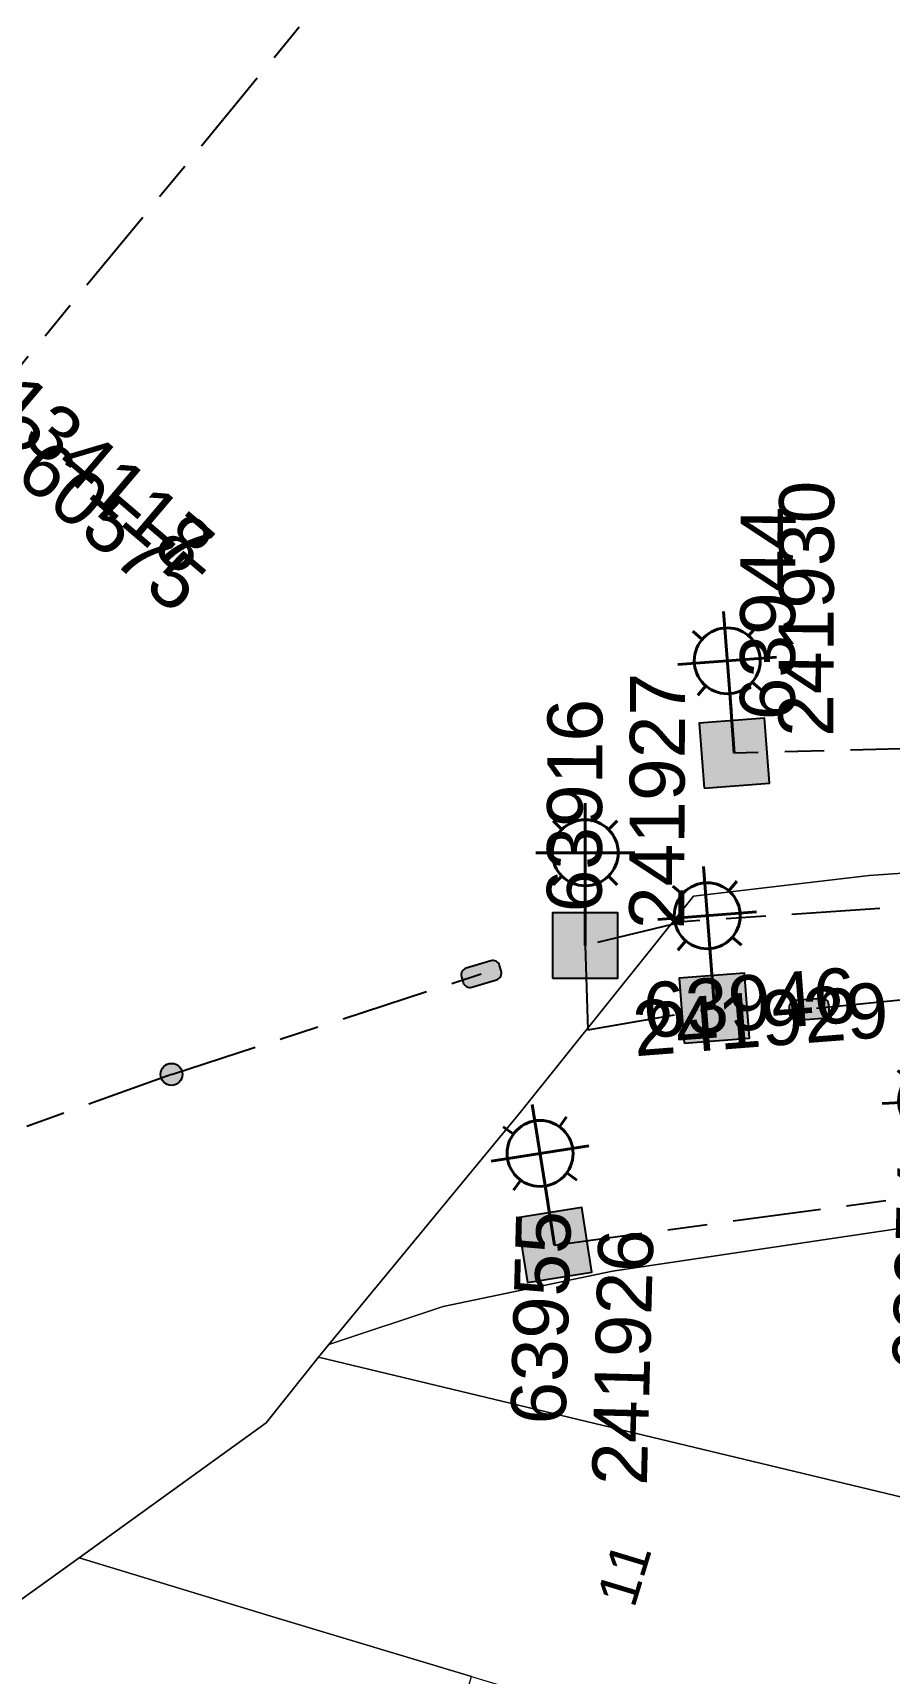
# Model space of a CAD drawing. Header units: metres. Extents: x 309980 to 311407, y 6249141 to 6251386.
# Drawn here: x 310883.4 to 310922.3, y 6249921.7 to 6249996.3 of the extents above; entities that cross this region are included whole.
import ezdxf
from ezdxf.enums import TextEntityAlignment as Align

# ---------------------------------------------------------------- set-up
doc = ezdxf.new("R2010")
doc.units = ezdxf.units.M
doc.linetypes.add('Cable Exist UG', pattern=[8.2, 4, -1.2, 1.8, -1.2])
doc.layers.get('0').update_dxf_attribs({"color": 6})
for name, color, linetype, lineweight in [('Cadastre Buildings_SP_EXT', 9, 'Continuous', 5), ('Cadastre Land Parcels_SP_EXT', 9, 'Continuous', 5), ('Cadastre Roads_SP_EXT', 9, 'Continuous', 5)]:
    doc.layers.add(name, color=color, linetype=linetype, lineweight=lineweight)
for name, color, linetype in [('Equip_SL_EXT', 7, 'Continuous'), ('Equip_SP_SL_EXT', 7, 'Continuous'), ('Mains_SL_EXT', 7, 'Continuous'), ('SupportsUG_SP_LV_SL_EXT', 7, 'Continuous')]:
    doc.layers.add(name, color=color, linetype=linetype)
doc.styles.add('COLUMN_LABEL', font='arial.ttf')
doc.styles.add('iecARIAL', font='arial.ttf', dxfattribs={"height": 2})
doc.styles.add('POLE_LABEL', font='arial.ttf')
doc.styles.get("Standard").update_dxf_attribs({"font": 'arial.ttf'})

# ---------------------------------------------------------------- blocks, each defined once
blk = doc.blocks.new('COLUMN_EXT')
blk.add_hatch(color=256).paths.add_polyline_path([(-1.485, 1.485), (-1.485, -1.485), (1.485, -1.485), (1.485, 1.485)])
blk.add_lwpolyline([(-1.485, -1.485), (1.485, -1.485), (1.485, 1.485), (-1.485, 1.485)], close=True)
for tag, height, style, flags, p in [('ASSET_NUM', 2.5, 'COLUMN_LABEL', 8, (2, 2)), ('STRUCTURE_PLANT_NUMBER', 0.2, 'POLE_LABEL', 9, (1.813, 0.031)), ('STREET_CODE', 0.2, 'COLUMN_LABEL', 9, (1.813, -0.2))]:
    blk.add_attdef(tag, text='', height=height, dxfattribs=dict(style=style, flags=flags)).set_placement(p, align=Align.MIDDLE_LEFT)
at = {"flags": 9}
for tag, p in [('OWNED_BY', (1.813, -0.6)), ('STATE', (1.813, -0.8)), ('COLUMN_TYPE', (1.813, -0.4)), ('USAGE', (1.813, -1)), ('LEGEND', (1.813, -1.2)), ('LOCATION', (1.813, -1.4)), ('STREETNAME', (1.813, -1.6)), ('SUBURB', (1.813, -1.8)), ('NOTES', (1.813, -2))]:
    blk.add_attdef(tag, text='', height=0.2, dxfattribs=at).set_placement(p, align=Align.MIDDLE_LEFT)
at = {"flags": 1}
blk.add_attdef('Z', (1.813, -2.351), '', height=0.2, dxfattribs=at)
blk = doc.blocks.new('SL_LANTERN_EXT')
at = {"lineweight": 40}
for p, q in [((0, 1.968), (0, 6.468)), ((-1.459, 5.676), (-1.061, 5.278)), ((1.458, 5.676), (1.06, 5.278)), ((-2.25, 4.218), (2.25, 4.218)), ((-1.459, 2.759), (-1.061, 3.157)), ((1.458, 2.759), (1.06, 3.157)), ((0, 0), (0, 2.721))]:
    blk.add_line(p, q, dxfattribs=at)
blk.add_circle((0, 4.218), 1.5, dxfattribs=at)
at = {"style": 'iecARIAL', "flags": 8}
blk.add_attdef('ASSET_NUM', (1.5, 1.5), '', height=2.5, dxfattribs=at)
for tag, p, height, flags in [('CONSTRUCTED_VOLTAGE', (0.981, -0.653), 0.2, 9), ('CONTROL_TYPE', (0.981, -0.853), 0.2, 9), ('OPERATING_VOLTAGE', (0.981, -1.653), 0.2, 9), ('LANTERN_PURPOSE', (0.981, -1.053), 0.2, 9), ('LANTERN_TYPE', (0.981, -1.253), 0.2, 9), ('NO_PHASES', (0.981, -1.453), 0.2, 9), ('LNUMBER', (2.181, -3.253), 2.5, 8), ('ORIENTATION', (0.981, -1.853), 0.2, 9), ('OWNED_BY', (0.981, -2.053), 0.2, 9), ('STATE', (0.981, -2.253), 0.2, 9), ('CEXIST', (0.981, -2.653), 0.2, 9), ('CNEW', (0.981, -2.853), 0.2, 9), ('CNUMBER', (0.981, -3.053), 0.2, 9), ('USAGE', (0.981, -2.453), 0.2, 9), ('CREMOVE', (0.981, -3.253), 0.2, 9), ('CREPLACE', (0.981, -3.453), 0.2, 9), ('LKINGHEIGHT', (0.981, -3.653), 0.2, 9), ('LBRACKET', (0.981, -3.853), 0.2, 9), ('LBRACKETVOCAB', (0.981, -4.053), 0.2, 9), ('LCATEGORY', (0.981, -4.253), 0.2, 9), ('LCHARGE1', (0.981, -4.453), 0.2, 9), ('LCHARGE1PERCENT', (0.981, -4.653), 0.2, 9), ('LCHARGE2', (0.981, -4.853), 0.2, 9), ('LCHARGE2PERCENT', (0.981, -5.053), 0.2, 9), ('LCHARGE3', (0.981, -5.253), 0.2, 9), ('LCHARGE3PERCENT', (0.981, -5.453), 0.2, 9), ('LEXIST', (0.981, -5.653), 0.2, 9), ('LLAMP', (0.981, -5.853), 0.2, 9), ('LLAMPVOCAB', (0.981, -6.053), 0.2, 9), ('LMAST', (0.981, -6.253), 0.2, 9), ('LMASTVOCAB', (0.981, -6.453), 0.2, 9), ('LNEW', (0.981, -6.653), 0.2, 9), ('LANTNUMBER', (0.981, -6.853), 0.2, 9), ('LOUTREACH', (0.981, -7.253), 0.2, 9), ('LOUTREACHVOCAB', (0.981, -7.453), 0.2, 9), ('LRATECODE', (0.981, -7.653), 0.2, 9), ('LREMOVE', (0.981, -7.853), 0.2, 9), ('LREPLACE', (0.981, -8.053), 0.2, 9), ('LTYPE', (0.981, -8.253), 0.2, 9), ('LTYPEVOCAB', (0.981, -8.453), 0.2, 9), ('LEGEND', (0.981, -8.653), 0.2, 9), ('LOCATION', (0.981, -8.853), 0.2, 9), ('NOTES', (0.981, -9.053), 0.2, 9), ('STREETNAME', (0.981, -9.253), 0.2, 9), ('SUBURB', (0.981, -9.453), 0.2, 1)]:
    blk.add_attdef(tag, p, '', height=height, dxfattribs=dict(flags=flags))
blk = doc.blocks.new('SL_STJ_EXT')
h = blk.add_hatch(color=256)
edge = h.paths.add_edge_path()
edge.add_ellipse((-0.586, 0.131), major_axis=(0.226, 0.226), ratio=1, start_angle=44.99996, end_angle=135)
edge.add_line((-0.906, 0.131), (-0.906, -0.131))
edge.add_ellipse((-0.586, -0.131), major_axis=(0.226, 0.226), ratio=1, start_angle=134.99996, end_angle=225)
edge.add_line((-0.586, -0.451), (0.586, -0.451))
edge.add_ellipse((0.586, -0.131), major_axis=(-0.226, 0.226), ratio=1, start_angle=134.99996, end_angle=225)
edge.add_line((0.906, -0.131), (0.906, 0.131))
edge.add_ellipse((0.586, 0.131), major_axis=(-0.226, 0.226), ratio=1, start_angle=224.99996, end_angle=315)
edge.add_line((0.586, 0.451), (-0.586, 0.451))
blk.add_lwpolyline([(-0.906, 0.131), (-0.906, -0.131, 0.414214), (-0.586, -0.451), (0.586, -0.451, 0.414214), (0.906, -0.131), (0.906, 0.131, 0.414214), (0.586, 0.451), (-0.586, 0.451, 0.414214)], format="xyb", close=True)
at = {"flags": 1}
blk.add_attdef('Z', (0, 0), '', height=0.2, dxfattribs=at)
at = {"flags": 9}
for tag, p in [('ORIENTATION', (0, 0)), ('USAGE', (0, -0.2)), ('LEGEND', (0, -0.4)), ('NOTES', (0, -0.6))]:
    blk.add_attdef(tag, text='', height=0.2, dxfattribs=at).set_placement(p, align=Align.MIDDLE_LEFT)
blk = doc.blocks.new('CONNECTOR_NODE_EXT')
h = blk.add_hatch(color=256)
edge = h.paths.add_edge_path()
edge.add_arc((0, 0), 0.5, 0, 360)
blk.add_circle((0, 0), 0.5)
at = {"flags": 1}
blk.add_attdef('Z', (0, 0), '', height=0.2, dxfattribs=at)
at = {"flags": 9}
for tag, p in [('CONNECTOR_TYPE', (0, 0)), ('OPERATING_VOLTAGE', (0, -0.6)), ('ORIENTATION', (0, -0.8)), ('CONSTRUCTED_VOLTAGE', (0, -0.2)), ('NO_PHASES', (0, -0.4)), ('SUBTYPE', (0, -1)), ('USAGE', (0, -1.2)), ('NOTES', (0, -1.4))]:
    blk.add_attdef(tag, text='', height=0.2, dxfattribs=at).set_placement(p, align=Align.MIDDLE_LEFT)

msp = doc.modelspace()

# ---------------------------------------------------------------- linework, layer by layer
at = {"layer": 'Cadastre Buildings_SP_EXT', "linetype": 'Continuous'}
msp.add_lwpolyline([(310903.329, 6249921.505), (310894.396, 6249924.188), (310885.474, 6249926.91), (310878.437, 6249921.854), (310849.292, 6249880.867), (310883.797, 6249856.747), (310885.949, 6249863.872), (310890.238, 6249878.098), (310894.527, 6249892.319), (310898.928, 6249906.912), (310903.329, 6249921.505)], close=True, dxfattribs=at)
at = {"layer": 'Cadastre Land Parcels_SP_EXT', "linetype": 'Continuous'}
msp.add_lwpolyline([(310878.437, 6249921.854), (310885.474, 6249926.91), (310893.991, 6249933.049), (310896.361, 6249936.035), (310896.837, 6249936.603), (310905.543, 6249947.169), (310913.426, 6249957.008), (310921.419, 6249957.95), (310928.114, 6249958.411), (310934.819, 6249958.558), (310934.665, 6249971.063), (310926.206, 6249971.526), (310930.018, 6249976.839), (310938.028, 6249985.88), (310948.458, 6249997.571), (310949.211, 6249998.384), (310966.937, 6250017.531), (310968.346, 6250018.662), (311039.196, 6250076.219)], dxfattribs=at)
for points in [[(310958.486, 6249940.713), (310946.387, 6249942.004), (310936.391, 6249942.477), (310929.691, 6249942.378), (310922.997, 6249941.923), (310909.739, 6249939.95), (310902.043, 6249938.333), (310896.837, 6249936.603), (310896.361, 6249936.035), (310952.972, 6249922.451), (310957.379, 6249937.051), (310958.486, 6249940.713)], [(310952.972, 6249922.451), (310896.361, 6249936.035), (310893.991, 6249933.049), (310885.474, 6249926.91), (310894.396, 6249924.188), (310903.329, 6249921.505), (310948.55, 6249907.852), (310952.972, 6249922.451)]]:
    msp.add_lwpolyline(points, close=True, dxfattribs=at)
at = {"layer": 'Cadastre Roads_SP_EXT', "linetype": 'Continuous'}
msp.add_lwpolyline([(310934.819, 6249958.558), (310928.114, 6249958.411), (310921.419, 6249957.95), (310913.426, 6249957.008), (310905.543, 6249947.169), (310896.837, 6249936.603), (310902.043, 6249938.333), (310909.739, 6249939.95), (310922.997, 6249941.923), (310929.691, 6249942.378), (310936.391, 6249942.477), (310946.387, 6249942.004), (310958.486, 6249940.713), (310960.612, 6249948.58), (310962.812, 6249956.72), (310951.214, 6249957.654), (310947.127, 6249958.055), (310937.313, 6249958.501), (310934.819, 6249958.558)], close=True, dxfattribs=at)
at = {"layer": 'Mains_SL_EXT', "linetype": 'Cable Exist UG'}
for points in [[(310880.624, 6249978.474), (310904.366, 6250007.345)], [(310949.16, 6249964.427), (310915.281, 6249963.504)], [(310945.662, 6249956.151), (310941.409, 6249956.936), (310930.077, 6249956.986), (310912.947, 6249955.84), (310908.498, 6249954.76)], [(310908.498, 6249954.76), (310908.619, 6249950.926), (310914.373, 6249951.908)], [(310889.681, 6249948.896), (310903.772, 6249953.466)], [(310922.992, 6249952.289), (310918.689, 6249951.86)], [(310889.681, 6249948.896), (310880.008, 6249945.419)], [(310907.106, 6249941.134), (310924.463, 6249943.472)]]:
    msp.add_lwpolyline(points, dxfattribs=at)

# ---------------------------------------------------------------- block references
at = {"layer": 'Equip_SL_EXT'}
for p, rotation in [((310903.772, 6249953.466), 16.85978332297418), ((310918.689, 6249951.86), 184.5068925429039)]:
    msp.add_blockref('SL_STJ_EXT', p, dxfattribs=dict(at, rotation=rotation))
msp.add_blockref('CONNECTOR_NODE_EXT', (310889.681, 6249948.896), dxfattribs=at)
at = {"layer": 'Equip_SP_SL_EXT'}
ref = msp.add_blockref('SL_LANTERN_EXT', (310880.624, 6249978.474), dxfattribs=at)
ref.add_attrib('ASSET_NUM', '134117', dxfattribs={"layer": '0', "height": 2.5, "rotation": 319.62075, "style": 'iecARIAL'}).set_placement((310882.124, 6249979.974), align=Align.MIDDLE_LEFT)
ref = msp.add_blockref('SL_LANTERN_EXT', (310880.624, 6249978.474), dxfattribs=at)
ref.add_attrib('ASSET_NUM', '134118', dxfattribs={"layer": '0', "height": 2.5, "rotation": 319.62075, "style": 'iecARIAL'}).set_placement((310882.124, 6249979.974), align=Align.MIDDLE_LEFT)
ref = msp.add_blockref('SL_LANTERN_EXT', (310915.281, 6249963.504), dxfattribs=dict(at, rotation=4.405372446510952))
ref.add_attrib('ASSET_NUM', '63944', dxfattribs={"layer": '0', "height": 2.5, "rotation": 89.78692, "style": 'iecARIAL'}).set_placement((310916.781, 6249965.004), align=Align.MIDDLE_LEFT)
ref = msp.add_blockref('SL_LANTERN_EXT', (310908.498, 6249954.76), dxfattribs=at)
ref.add_attrib('ASSET_NUM', '63916', dxfattribs={"layer": '0', "height": 2.5, "rotation": 89.78692, "style": 'iecARIAL'}).set_placement((310909.998, 6249956.26), align=Align.BOTTOM_LEFT)
ref = msp.add_blockref('SL_LANTERN_EXT', (310914.373, 6249951.908), dxfattribs=dict(at, rotation=4.405372446510952))
ref.add_attrib('ASSET_NUM', '63946', dxfattribs={"layer": '0', "height": 2.5, "rotation": 4.40541, "style": 'iecARIAL'}).set_placement((310915.873, 6249953.408), align=Align.TOP_CENTER)
ref = msp.add_blockref('SL_LANTERN_EXT', (310924.463, 6249943.472), dxfattribs=dict(at, rotation=2.878758232373483))
ref.add_attrib('ASSET_NUM', '63954', dxfattribs={"layer": '0', "height": 2.5, "rotation": 88.50131, "style": 'iecARIAL'}).set_placement((310925.963, 6249944.972), align=Align.BOTTOM_RIGHT)
ref = msp.add_blockref('SL_LANTERN_EXT', (310907.106, 6249941.134), dxfattribs=dict(at, rotation=9.040237226392263))
ref.add_attrib('ASSET_NUM', '63955', dxfattribs={"layer": '0', "height": 2.5, "rotation": 88.50131, "style": 'iecARIAL'}).set_placement((310908.606, 6249942.634), align=Align.BOTTOM_RIGHT)
at = {"layer": 'SupportsUG_SP_LV_SL_EXT'}
ref = msp.add_blockref('COLUMN_EXT', (310880.624, 6249978.474), dxfattribs=dict(at, rotation=49.46390118205283))
ref.add_attrib('ASSET_NUM', '260575', dxfattribs={"layer": '0', "height": 2.5, "rotation": 319.42808, "style": 'COLUMN_LABEL'}).set_placement((310882.624, 6249979.224), align=Align.TOP_LEFT)
ref = msp.add_blockref('COLUMN_EXT', (310915.281, 6249963.504), dxfattribs=dict(at, rotation=4.405372446510952))
ref.add_attrib('ASSET_NUM', '241930', dxfattribs={"layer": '0', "height": 2.5, "rotation": 89.78692, "style": 'COLUMN_LABEL'}).set_placement((310917.281, 6249964.254), align=Align.TOP_LEFT)
ref = msp.add_blockref('COLUMN_EXT', (310908.498, 6249954.76), dxfattribs=at)
ref.add_attrib('ASSET_NUM', '241927', dxfattribs={"layer": '0', "height": 2.5, "rotation": 89.78692, "style": 'COLUMN_LABEL'}).set_placement((310910.498, 6249955.51), align=Align.TOP_LEFT)
ref = msp.add_blockref('COLUMN_EXT', (310914.373, 6249951.908), dxfattribs=dict(at, rotation=4.405372446510952))
ref.add_attrib('ASSET_NUM', '241929', dxfattribs={"layer": '0', "height": 2.5, "rotation": 4.40541, "style": 'COLUMN_LABEL'}).set_placement((310916.373, 6249952.658), align=Align.TOP_CENTER)
ref = msp.add_blockref('COLUMN_EXT', (310907.106, 6249941.134), dxfattribs=dict(at, rotation=9.040237226392263))
ref.add_attrib('ASSET_NUM', '241926', dxfattribs={"layer": '0', "height": 2.5, "rotation": 88.50131, "style": 'COLUMN_LABEL'}).set_placement((310909.106, 6249941.884), align=Align.TOP_RIGHT)

# ---------------------------------------------------------------- texts
at = {"layer": 'Cadastre Land Parcels_SP_EXT'}
msp.add_text('11', height=1.8, rotation=73.13802, dxfattribs=at).set_placement((310910.725, 6249924.57))

doc.saveas('drawing.dxf')
